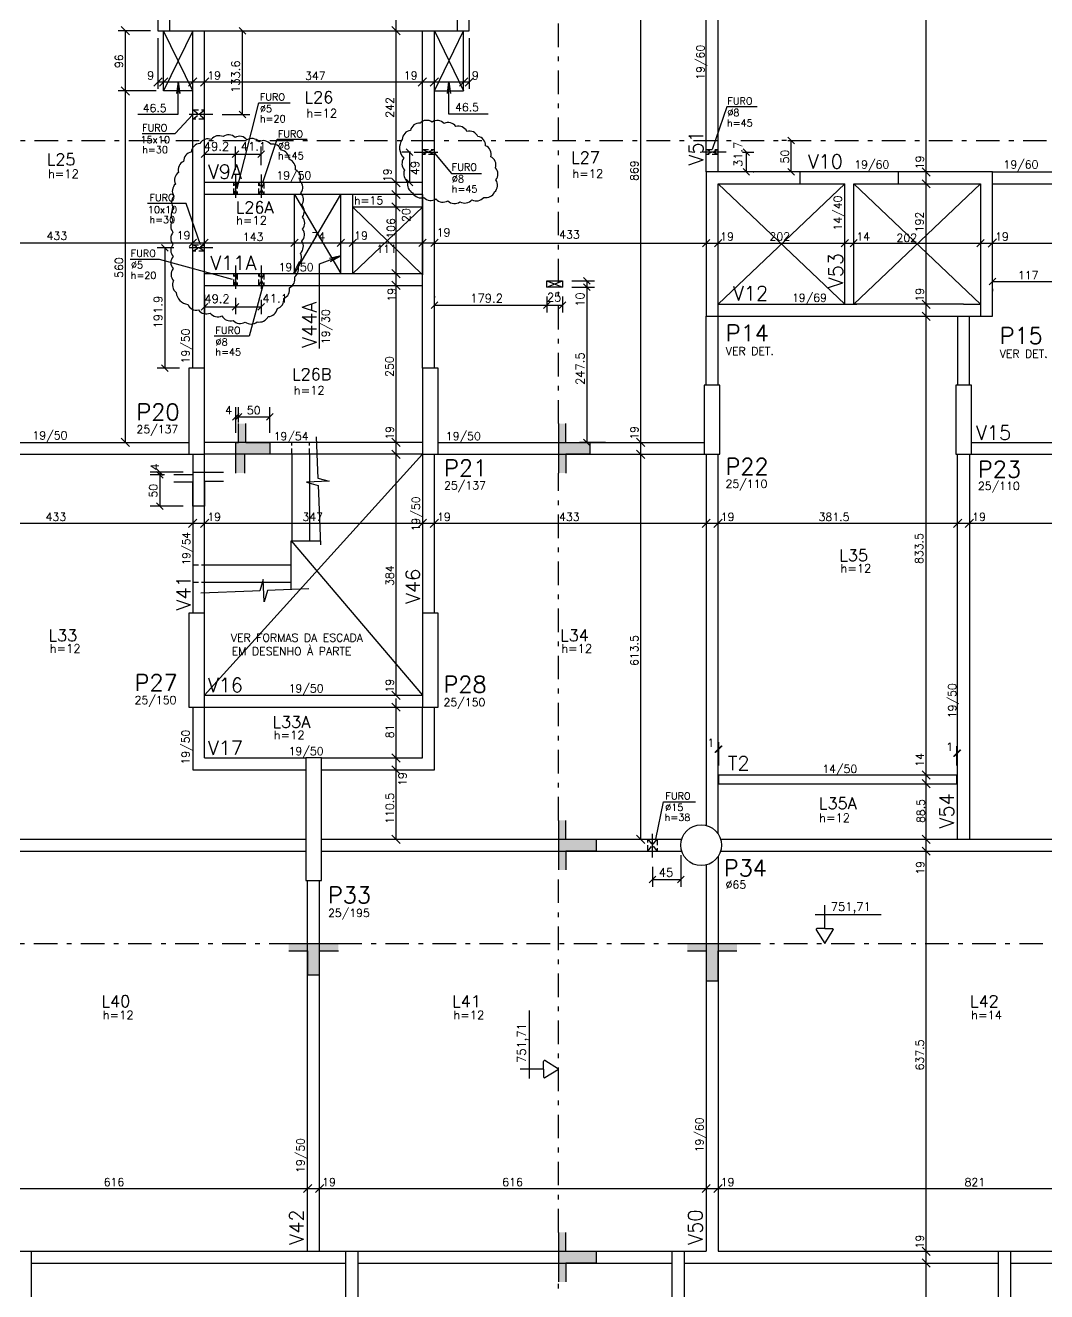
# Model space of a CAD drawing. Extents: x 0 to 7890, y 0 to 6308.
# Drawn here: x 2187 to 3814, y 2447 to 4465 of the extents above; entities that cross this region are included whole.
import ezdxf

# ---------------------------------------------------------------- set-up
doc = ezdxf.new("R2010")
doc.units = 0
doc.header["$LTSCALE"] = 75
doc.header["$MEASUREMENT"] = 0
for name, pattern in [('ESTILO_TQS_0003', [1, 0.5, -0.2, 0.1, -0.2]), ('ESTILO_TQS_0004', [2, 0.5, -0.4, 0.1, -0.4, 0.1, -0.5]), ('HIDDEN2', [0.1875, 0.125, -0.0625])]:
    doc.linetypes.add(name, pattern=pattern)
doc.layers.get('0').update_dxf_attribs({"color": 3, "linetype": 'CONTINUOUS'})
for name, color, linetype in [('1', 3, 'CONTINUOUS'), ('200', 1, 'HIDDEN2'), ('204', 1, 'ESTILO_TQS_0003'), ('205', 1, 'ESTILO_TQS_0004'), ('210', 3, 'HIDDEN2'), ('212', 3, 'CONTINUOUS'), ('213', 3, 'CONTINUOUS'), ('216', 3, 'CONTINUOUS'), ('220', 5, 'CONTINUOUS'), ('221', 1, 'CONTINUOUS'), ('222', 6, 'CONTINUOUS'), ('226', 4, 'CONTINUOUS'), ('230', 3, 'CONTINUOUS'), ('231', 1, 'CONTINUOUS'), ('233', 6, 'CONTINUOUS'), ('249', 1, 'CONTINUOUS'), ('250', 1, 'CONTINUOUS'), ('253', 253, 'CONTINUOUS')]:
    doc.layers.add(name, color=color, linetype=linetype)
doc.styles.get("Standard").update_dxf_attribs({"font": 'ROMANS.SHX'})

msp = doc.modelspace()

# ---------------------------------------------------------------- linework, layer by layer
at = {"layer": '1'}
for p, q in [((3271.279909, 4231.856179), (3271.279909, 4643.85939)), ((3290.279909, 4231.856179), (3290.279909, 4643.85939)), ((2416.77991, 4456.854198), (2453.279909, 4456.854198)), ((2453.279909, 3918.854479), (2453.279909, 4456.854198)), ((2472.279909, 3918.854479), (2472.279909, 4456.854198)), ((2819.27991, 3918.854479), (2819.27991, 4456.854198)), ((2838.27991, 3918.854479), (2838.27991, 4456.854198)), ((3727.279909, 4231.856179), (3884.280138, 4231.856179)), ((2819.27991, 4214.853642), (2472.279909, 4214.853642)), ((3421.279923, 4212.856179), (3492.279923, 4212.856179)), ((3492.279923, 4020.856179), (3492.279923, 4212.856179)), ((3506.279923, 4020.856179), (3506.279923, 4212.856179)), ((3727.279909, 4212.856179), (4182.279909, 4212.856179)), ((2819.27991, 4195.853642), (2472.279909, 4195.853642)), ((2615.27991, 4069.850749), (2615.27991, 4195.853642)), ((2689.27991, 4069.850749), (2689.27991, 4195.853642)), ((2708.27991, 4069.850749), (2708.27991, 4195.853642)), ((2819.27991, 4175.853642), (2708.27991, 4175.853642)), ((2472.279909, 4069.850749), (2819.27991, 4069.850749)), ((2472.279909, 4050.850749), (2819.27991, 4050.850749)), ((3290.279909, 4020.856179), (3511.434536, 4020.856179)), ((3681.279909, 4020.856179), (3708.279909, 4020.856179)), ((3271.279909, 3891.856496), (3271.279909, 4001.856179)), ((3690.779909, 4001.856179), (3708.279909, 4001.856179)), ((2023.279911, 3800.854479), (2447.279909, 3800.854479)), ((2819.27991, 3800.854479), (2472.279909, 3800.854479)), ((2844.27991, 3800.854479), (3268.279909, 3800.854479)), ((3693.779909, 3800.854479), (3995.279906, 3800.854479)), ((2023.279911, 3781.854479), (2447.279909, 3781.854479)), ((2819.27991, 3781.854479), (2472.279909, 3781.854479)), ((2844.27991, 3781.854479), (3268.279909, 3781.854479)), ((3271.279909, 3781.856496), (3271.279909, 3190.254029)), ((3290.279909, 3266.856179), (3290.279909, 3781.856496)), ((3671.779909, 3266.856179), (3671.779909, 3781.854479)), ((3690.779909, 3781.854479), (3690.779909, 3168.356496)), ((3693.779909, 3781.854479), (3995.279906, 3781.854479)), ((2472.279911, 3397.859426), (2819.279908, 3397.859426)), ((2472.279911, 3378.859426), (2819.27992, 3378.859426)), ((2472.279911, 3297.856534), (2472.279911, 3378.859426)), ((2819.279908, 3297.856533), (2819.279908, 3378.859426)), ((2472.279911, 3297.856533), (2633.27991, 3297.856533)), ((2658.27991, 3297.856533), (2819.279908, 3297.856533)), ((2453.279911, 3278.856533), (2633.27991, 3278.856533)), ((2658.27991, 3278.856533), (2838.27992, 3278.856533)), ((3291.279909, 3270.889478), (3670.779909, 3270.889478)), ((3291.279909, 3256.889478), (3291.279909, 3270.889478)), ((3670.779909, 3256.889478), (3670.779909, 3270.889478)), ((3290.279909, 3176.946549), (3290.279909, 3266.856179)), ((3291.279909, 3256.889478), (3670.779909, 3256.889478)), ((3671.779909, 3168.356496), (3671.779909, 3266.856179)), ((2059.340605, 3149.356496), (2633.27991, 3149.356496)), ((2059.342445, 3168.356496), (2633.27991, 3168.356496)), ((2658.27991, 3168.356496), (3232.34334, 3168.356496)), ((2658.27991, 3149.356496), (3232.391369, 3149.356496)), ((3294.36045, 3168.356496), (4087.199369, 3168.356496)), ((3294.36045, 3149.356496), (4087.199369, 3149.356496)), ((3290.279909, 3140.766443), (3290.279909, 2511.856507)), ((3271.279909, 3127.356496), (3271.279909, 2511.856507)), ((2636.27991, 2511.856478), (2636.27991, 3102.856533)), ((2655.27991, 2511.856485), (2655.27991, 3102.856533)), ((2196.094674, 2511.856496), (2697.094674, 2511.856496)), ((2716.094674, 2511.856336), (3217.094674, 2511.856496)), ((3236.094674, 2511.856496), (3271.279909, 2511.856507)), ((3290.279909, 2511.856507), (3737.094674, 2511.856496)), ((3756.093704, 2511.856336), (4111.280138, 2511.85645)), ((2196.094674, 2492.856501), (2697.094674, 2492.856501)), ((2716.094674, 2492.856336), (3217.094674, 2492.856336)), ((3236.093704, 2492.856336), (3737.094674, 2492.856336)), ((3756.093704, 2492.856336), (4257.094674, 2492.856336))]:
    msp.add_line(p, q, dxfattribs=at)
for points in [[(2453.279909, 4456.854198), (2842.027442, 4456.854198)], [(2838.27991, 4456.854198), (2874.77991, 4456.854198)], [(3577.279909, 4231.856179), (3421.279923, 4231.856179)], [(3506.279923, 4212.856179), (3577.279909, 4212.856179)], [(3681.279909, 4020.856179), (3506.279923, 4020.856179)], [(3290.279909, 4001.856179), (3521.276862, 4001.856179)], [(3290.279909, 3891.856496), (3290.279909, 4001.856179)], [(3521.276862, 4001.856179), (3699.269645, 4001.856179)], [(3671.779909, 4001.856179), (3671.779909, 3891.854479)], [(3690.779909, 3891.854479), (3690.779909, 4001.856179)], [(2453.279909, 3781.854479), (2453.279909, 3528.859426)], [(2472.279909, 3528.859426), (2472.279909, 3781.854479)], [(2819.279908, 3781.856496), (2819.279908, 3528.859426)], [(2838.279908, 3528.859426), (2838.279908, 3781.856496)], [(2453.279911, 3378.859426), (2453.279911, 3278.856534)], [(2838.279908, 3278.856533), (2838.279908, 3378.859426)]]:
    msp.add_lwpolyline(points, dxfattribs=at)
at = {"layer": '200'}
for p, q in [((2472.279935, 4315.707777), (2453.279935, 4330.707777)), ((2453.279935, 4315.707777), (2472.279935, 4330.707777)), ((2819.27991, 4267.520637), (2838.27991, 4259.51728)), ((2838.27991, 4267.520637), (2819.27991, 4259.51728)), ((3290.279909, 4259.518639), (3271.279909, 4267.518639)), ((3271.279909, 4259.518639), (3290.279909, 4267.518639)), ((2523.953266, 4214.853642), (2518.949909, 4195.853642)), ((2523.953266, 4195.853642), (2518.949909, 4214.853642)), ((2566.532662, 4214.853642), (2558.529305, 4195.853642)), ((2566.532662, 4195.853642), (2558.529305, 4214.853642)), ((2472.279935, 4105.758209), (2453.279935, 4115.761566)), ((2453.279935, 4105.758209), (2472.279935, 4115.761566)), ((2523.953266, 4069.850749), (2518.949909, 4050.850749)), ((2523.953266, 4050.850749), (2518.949909, 4069.850749)), ((2566.532662, 4069.850749), (2558.529305, 4050.850749)), ((2566.532662, 4050.850749), (2558.529305, 4069.850749)), ((3178.349599, 3149.356496), (3193.349599, 3168.356474)), ((3178.349599, 3168.356474), (3193.349599, 3149.356496))]:
    msp.add_line(p, q, dxfattribs=at)
at = {"layer": '204'}
for p, q in [((3035.7785, 3830.854479), (3035.7785, 4639.860089)), ((251.246666, 4281.856177), (5420.682931, 4281.856178)), ((3035.7785, 3198.356496), (3035.7785, 3751.86037)), ((3035.7785, 2541.856336), (3035.7785, 3119.362387)), ((2050.279911, 3002.461711), (2606.27991, 3002.461711)), ((2685.27991, 3002.461711), (3241.279909, 3002.461711)), ((3320.279909, 3002.461711), (4081.280138, 3002.461711)), ((3035.7785, 1649.817692), (3035.7785, 2462.862227))]:
    msp.add_line(p, q, dxfattribs=at)
at = {"layer": '205'}
for p, q in [((2485.269534, 4323.207777), (2438.279994, 4323.207777)), ((2806.29031, 4263.518639), (2853.27985, 4263.518639)), ((3303.269508, 4263.518639), (3256.279968, 4263.518639)), ((2521.451267, 4227.843242), (2521.451267, 4180.853702)), ((2562.530663, 4227.843241), (2562.530663, 4180.853702)), ((2485.269534, 4110.760208), (2438.279994, 4110.760208)), ((2521.451267, 4082.840348), (2521.451267, 4035.850809)), ((2562.530663, 4082.840348), (2562.530663, 4035.850809)), ((3185.849577, 3139.356476), (3185.849577, 3178.356495))]:
    msp.add_line(p, q, dxfattribs=at)
at = {"layer": '210'}
for p, q in [((2453.279935, 4330.707777), (2472.279935, 4330.707777)), ((2472.279935, 4315.707777), (2453.279935, 4315.707777)), ((2819.27991, 4267.520637), (2838.27991, 4267.520637)), ((2838.27991, 4259.51728), (2819.27991, 4259.51728)), ((3271.279909, 4267.518639), (3290.279909, 4267.518639)), ((3290.279909, 4259.518639), (3271.279909, 4259.518639)), ((2518.949909, 4195.853642), (2518.949909, 4214.853642)), ((2523.953266, 4214.853642), (2523.953266, 4195.853642)), ((2558.529305, 4195.853642), (2558.529305, 4214.853642)), ((2566.532662, 4214.853642), (2566.532662, 4195.853642)), ((2453.279935, 4115.761566), (2472.279935, 4115.761566)), ((2472.279935, 4105.758209), (2453.279935, 4105.758209)), ((2518.949909, 4050.850749), (2518.949909, 4069.850749)), ((2523.953266, 4069.850749), (2523.953266, 4050.850749)), ((2558.529305, 4050.850749), (2558.529305, 4069.850749)), ((2566.532662, 4069.850749), (2566.532662, 4050.850749)), ((2611.279908, 3781.854479), (2611.279908, 3800.854479)), ((2639.279908, 3781.854479), (2639.279908, 3800.854479)), ((2453.279911, 3605.859426), (2472.279909, 3605.859426)), ((2453.279911, 3577.859426), (2472.279909, 3577.859426)), ((3178.349599, 3149.356496), (3178.349599, 3168.356474)), ((3193.349599, 3168.356474), (3193.349599, 3149.356496))]:
    msp.add_line(p, q, dxfattribs=at)
at = {"layer": '216'}
for p, q in [((2352.590365, 4450.225353), (2339.332113, 4463.483605)), ((2537.711324, 4451.550897), (2527.104723, 4462.157499)), ((2783.970697, 4450.225072), (2770.712445, 4463.483324)), ((2391.150784, 4368.719488), (2404.409036, 4381.97774)), ((2400.150856, 4368.719488), (2413.409108, 4381.97774)), ((2446.650783, 4368.719488), (2459.909035, 4381.97774)), ((2465.650783, 4368.719488), (2478.909035, 4381.97774)), ((2812.650784, 4368.719488), (2825.909036, 4381.97774)), ((2831.650784, 4368.719488), (2844.909036, 4381.97774)), ((2878.150645, 4368.719488), (2891.408897, 4381.97774)), ((2887.150784, 4368.719488), (2900.409036, 4381.97774)), ((2352.590365, 4354.227461), (2339.332113, 4367.485713)), ((2537.711324, 4317.904476), (2527.104723, 4328.511078)), ((3412.245288, 4276.552877), (3401.638686, 4287.159479)), ((2466.976608, 4255.021346), (2477.583209, 4265.627947)), ((2516.147966, 4255.021346), (2526.754568, 4265.627947)), ((2516.147966, 4255.021346), (2526.754568, 4265.627947)), ((2557.227362, 4255.021346), (2567.833964, 4265.627947)), ((2793.255164, 4268.821939), (2803.861766, 4258.215338)), ((3340.583209, 4258.215338), (3329.976608, 4268.821939)), ((3628.409035, 4225.227052), (3615.150783, 4238.485305)), ((2783.970697, 4208.224516), (2770.712445, 4221.482768)), ((2793.255164, 4220.156943), (2803.861766, 4209.550341)), ((3340.583209, 4226.552878), (3329.976608, 4237.15948)), ((3412.245288, 4226.552878), (3401.638686, 4237.159479)), ((3628.409035, 4206.227052), (3615.150783, 4219.485305)), ((2783.970697, 4189.224516), (2770.712445, 4202.482768)), ((2783.970697, 4169.224516), (2770.712445, 4182.482768)), ((2447.446278, 4113.004469), (2459.11354, 4124.671731)), ((2466.446278, 4113.004469), (2478.11354, 4124.671731)), ((2609.446279, 4113.004469), (2621.113541, 4124.671731)), ((2683.446279, 4113.004454), (2695.113541, 4124.671716)), ((2702.446279, 4113.004454), (2714.113541, 4124.671716)), ((2813.445509, 4113.076424), (2825.112771, 4124.743686)), ((2832.445509, 4113.076424), (2844.112771, 4124.743686)), ((3265.446278, 4112.706724), (3277.11354, 4124.373986)), ((3284.446278, 4112.706724), (3296.11354, 4124.373986)), ((3486.446278, 4112.706724), (3498.11354, 4124.373986)), ((3500.446278, 4112.706724), (3512.11354, 4124.373986)), ((3702.446278, 4112.706724), (3714.11354, 4124.373986)), ((3720.650783, 4111.911229), (3733.909035, 4125.169481)), ((2403.554848, 4116.063508), (2414.16145, 4105.456907)), ((2783.970697, 4063.221622), (2770.712445, 4076.479875)), ((2783.970697, 4044.221622), (2770.712445, 4057.479875)), ((3076.002818, 4063.67948), (3086.60942, 4053.072878)), ((3721.976608, 4051.678529), (3732.58321, 4062.285131)), ((3076.002818, 4053.67948), (3086.60942, 4043.072878)), ((3076.002818, 4053.67948), (3086.60942, 4043.072878)), ((2466.976608, 4011.685415), (2477.58321, 4022.292017)), ((2516.147966, 4011.685415), (2526.754568, 4022.292017)), ((2516.147966, 4011.685415), (2526.754568, 4022.292017)), ((2557.227362, 4011.685415), (2567.833964, 4022.292017)), ((2832.976609, 4014.443308), (2843.583211, 4025.04991)), ((3012.206615, 4014.443308), (3022.813217, 4025.04991)), ((3012.206615, 4014.443308), (3022.813217, 4025.04991)), ((3037.206615, 4014.443308), (3047.813217, 4025.04991)), ((3628.409035, 4014.227052), (3615.150783, 4027.485305)), ((3628.409035, 3995.227052), (3615.150783, 4008.485305)), ((2403.554848, 3924.15778), (2414.16145, 3913.551178)), ((2516.711345, 3836.438528), (2527.317947, 3847.045129)), ((2520.711345, 3836.438528), (2531.317947, 3847.045129)), ((2520.711345, 3836.438528), (2531.317947, 3847.045129)), ((2570.711345, 3836.438528), (2581.317947, 3847.045129)), ((2352.590365, 3794.225353), (2339.332113, 3807.483605)), ((2783.970697, 3794.225353), (2770.712445, 3807.483605)), ((3076.002818, 3806.15778), (3086.60942, 3795.551178)), ((3173.7238, 3794.225353), (3160.465548, 3807.483605)), ((2783.970697, 3775.225353), (2770.712445, 3788.483605)), ((3173.7238, 3775.225353), (3160.465548, 3788.483605)), ((2395.349157, 3758.525556), (2405.955758, 3747.918954)), ((2395.349157, 3754.525556), (2405.955758, 3743.918954)), ((2395.349157, 3754.525556), (2405.955758, 3743.918954)), ((2395.349157, 3704.525556), (2405.955758, 3693.918954)), ((2446.650783, 3665.22737), (2459.909035, 3678.485622)), ((2465.650783, 3665.22737), (2478.909035, 3678.485622)), ((2812.650782, 3665.22737), (2825.909034, 3678.485622)), ((2831.650782, 3665.22737), (2844.909034, 3678.485622)), ((3264.650783, 3665.22737), (3277.909035, 3678.485622)), ((3283.650783, 3665.22737), (3296.909035, 3678.485622)), ((3665.150783, 3665.22737), (3678.409035, 3678.485622)), ((3684.150783, 3665.22737), (3697.409035, 3678.485622)), ((2783.970697, 3391.2303), (2770.712445, 3404.488552)), ((2783.970697, 3372.2303), (2770.712445, 3385.488552)), ((3285.005692, 3306.634965), (3295.612294, 3317.241567)), ((3285.976608, 3306.634965), (3296.58321, 3317.241567)), ((3665.476608, 3300.162759), (3676.08321, 3310.769361)), ((3666.476608, 3300.162759), (3677.08321, 3310.769361)), ((2783.970697, 3291.227406), (2770.712445, 3304.485659)), ((2783.970697, 3272.227406), (2770.712445, 3285.485659)), ((3628.409035, 3264.260352), (3615.150783, 3277.518604)), ((3628.409035, 3250.260352), (3615.150783, 3263.518604)), ((2783.970697, 3161.72737), (2770.712445, 3174.985622)), ((3173.7238, 3161.72737), (3160.465548, 3174.985622)), ((3628.409035, 3161.72737), (3615.150783, 3174.985622)), ((3628.409035, 3142.72737), (3615.150783, 3155.985622)), ((3180.546276, 3099.109562), (3191.152878, 3109.716164)), ((3225.546276, 3099.109562), (3236.152878, 3109.716164)), ((2629.650784, 2605.157138), (2642.909036, 2618.41539)), ((2648.650784, 2605.157138), (2661.909036, 2618.41539)), ((3264.650783, 2605.157138), (3277.909035, 2618.41539)), ((3283.650783, 2605.157138), (3296.909035, 2618.41539)), ((3628.409035, 2505.227373), (3615.150783, 2518.485625)), ((3628.409035, 2486.22721), (3615.150783, 2499.485462))]:
    msp.add_line(p, q, dxfattribs=at)
at = {"layer": '220'}
for p, q in [((2526.014646, 3800.854479), (2526.014646, 3830.854479)), ((2538.014646, 3800.854479), (2538.014646, 3830.854479)), ((3035.7785, 3830.854479), (3035.7785, 3751.86037)), ((3047.7785, 3800.854479), (3047.7785, 3830.854479)), ((2522.014646, 3751.854479), (2522.014646, 3800.854479)), ((2522.014646, 3800.854479), (2526.014646, 3800.854479)), ((2522.014646, 3800.854479), (2526.014646, 3800.854479)), ((2538.014646, 3800.854479), (2576.014646, 3800.854479)), ((2576.014646, 3800.854479), (2576.014646, 3781.854479)), ((3047.7785, 3800.854479), (3085.7785, 3800.854479)), ((3085.7785, 3800.854479), (3085.7785, 3781.854479)), ((2576.014646, 3781.854479), (2536.014646, 3781.854479)), ((2536.014646, 3781.854479), (2536.014646, 3751.854479)), ((3085.7785, 3781.854479), (3047.7785, 3781.854479)), ((3047.7785, 3781.854479), (3047.7785, 3751.86037)), ((2453.279909, 3749.222255), (2423.279909, 3749.222255)), ((2453.279909, 3737.222255), (2423.279909, 3737.222255)), ((2453.279909, 3753.222255), (2502.279909, 3753.222255)), ((2453.279909, 3753.222255), (2453.279909, 3749.222255)), ((2453.279909, 3699.222255), (2453.279909, 3737.222255)), ((2472.279909, 3739.222255), (2472.279909, 3699.222255)), ((2472.279909, 3739.165477), (2502.279909, 3739.165477)), ((2472.279909, 3699.222255), (2453.279909, 3699.222255)), ((3035.7785, 3198.356496), (3035.7785, 3119.362387)), ((3047.7785, 3168.356496), (3047.7785, 3198.356496)), ((3047.7785, 3168.356496), (3095.7785, 3168.356496)), ((3095.7785, 3149.356496), (3047.7785, 3149.356496)), ((3047.7785, 3149.356496), (3047.7785, 3119.362387)), ((3095.7785, 3168.356496), (3095.7785, 3149.356496)), ((2606.27991, 3002.461711), (2685.27991, 3002.461711)), ((3241.279909, 3002.461711), (3320.279909, 3002.461711)), ((3035.7785, 2541.856336), (3035.7785, 2462.862227)), ((3047.7785, 2511.856336), (3047.7785, 2541.856336)), ((3047.7785, 2511.856336), (3095.7785, 2511.856336)), ((3095.7785, 2511.856336), (3095.7785, 2492.856336)), ((3095.7785, 2492.856336), (3047.7785, 2492.856336)), ((3047.7785, 2492.856336), (3047.7785, 2462.862227))]:
    msp.add_line(p, q, dxfattribs=at)
for points in [[(2606.27991, 2990.461711), (2606.27991, 2990.461711), (2636.27991, 2990.461711), (2636.27991, 2952.461711), (2655.27991, 2952.461711), (2655.27991, 2990.461711), (2685.27991, 2990.461711)], [(3241.279909, 2990.461711), (3241.279909, 2990.461711), (3271.279909, 2990.461711), (3271.279909, 2942.461711), (3290.279909, 2942.461711), (3290.279909, 2990.461711), (3320.279909, 2990.461711)]]:
    msp.add_lwpolyline(points, dxfattribs=at)
at = {"layer": '221'}
for p, q in [((2453.279909, 4456.854198), (2406.779982, 4360.856587)), ((2453.279909, 4360.854163), (2406.779984, 4456.85434)), ((2838.27991, 4360.853642), (2884.779771, 4456.854339)), ((2838.27991, 4456.854198), (2884.779771, 4360.853645)), ((3290.279909, 4020.856179), (3492.279923, 4212.856179)), ((3290.279909, 4212.856179), (3492.279923, 4020.856179)), ((3506.279923, 4020.856179), (3708.279909, 4212.856179)), ((3506.279923, 4212.856179), (3708.279909, 4020.856179)), ((2615.27991, 4069.850749), (2689.27991, 4195.853642)), ((2615.27991, 4195.853642), (2689.27991, 4069.850749)), ((2708.27991, 4069.850749), (2819.27991, 4175.853642)), ((2708.27991, 4175.853642), (2819.279909, 4067.856533)), ((3017.509916, 4048.376179), (3042.509916, 4058.376179)), ((3017.509916, 4058.376179), (3042.509916, 4048.376179)), ((2472.279913, 3397.859426), (2819.279899, 3781.856496)), ((2610.279912, 3643.859426), (2819.279908, 3397.859426))]:
    msp.add_line(p, q, dxfattribs=at)
at = {"layer": '221', "color": 1, "linetype": 'Continuous'}
for centre, radius, start, end in [((2814.680381, 4294.67064), 15, 87.171002, 167.171002), ((2826.009833, 4299.028308), 15, 54.905658, 134.905658), ((2842.879775, 4298.771351), 15, 43.349062, 123.349062), ((2860.114781, 4295.467743), 15, 34.949239, 114.949239), ((2876.704339, 4289.688448), 15, 26.63721, 106.63721), ((2477.44041, 4269.495488), 15, 68.990055, 148.990055), ((2494.906156, 4274.616529), 15, 63.692727, 143.692727), ((2510.412675, 4275.958327), 15, 46.198385, 126.198385), ((2527.890539, 4273.568723), 15, 38.230994, 118.230994), ((2547.483158, 4270.044692), 15, 41.376021, 121.376021), ((2565.686615, 4266.665665), 15, 37.592239, 117.592239), ((2806.155599, 4270.244439), 23.359865, 144.73177, 224.73177), ((2802.071444, 4283.137447), 15, 97.726311, 177.726311), ((2894.064694, 4281.943626), 15, 25.27747, 105.27747), ((2904.93601, 4273.592281), 15, 359.659588, 79.659588), ((2453.730515, 4248.746013), 15, 100.3521, 180.3521), ((2465.985944, 4262.288926), 15, 95.361932, 175.361932), ((2580.477849, 4261.10035), 15, 21.169373, 101.169373), ((2592.065136, 4251.710563), 15, 0.791297, 80.791297), ((2913.795817, 4259.817356), 15, 345.837339, 65.837339), ((2445.211869, 4235.126243), 15, 115.599084, 195.599084), ((2602.233227, 4237.716785), 15, 351.21415, 71.21415), ((2801.604694, 4244.863214), 15, 143.412172, 223.412172), ((2921.427101, 4242.835073), 15, 342.557851, 62.557851), ((2924.599302, 4228.291908), 15, 322.05176, 42.05176), ((2439.260582, 4218.730868), 15, 124.50057, 204.50057), ((2610.10413, 4222.134513), 15, 342.384272, 62.384272), ((2804.450876, 4228.54288), 15, 156.373025, 236.373025), ((2923.886893, 4210.83811), 15, 313.27357, 33.27357), ((2435.765599, 4201.470013), 15, 132.606407, 212.606407), ((2613.5546, 4207.233517), 15, 323.690949, 43.690949), ((2614.861196, 4187.922046), 15, 324.050407, 44.050407), ((2810.505776, 4211.723665), 15, 163.22462, 243.22462), ((2816.951602, 4205.45058), 15, 208.331604, 288.331604), ((2920.375481, 4205.810433), 15, 256.864271, 336.864271), ((2434.613723, 4183.737291), 15, 139.960433, 219.960433), ((2616.140734, 4168.77259), 15, 323.595062, 43.595062), ((2832.703634, 4201.372724), 15, 222.640422, 302.640422), ((2852.057347, 4198.64818), 15, 221.333118, 301.333118), ((2870.501298, 4196.40512), 15, 224.798936, 304.798936), ((2886.477959, 4197.126134), 15, 240.368988, 320.368988), ((2905.32693, 4200.664314), 15, 240.893798, 320.893798), ((2433.935394, 4163.713545), 15, 136.159122, 216.159122), ((2616.796618, 4150.141046), 15, 320.437232, 40.437232), ((2433.316049, 4145.221483), 15.000309, 140, 220), ((2616.266367, 4131.714135), 15, 316.266198, 36.266198), ((2433.316828, 4125.938867), 15, 140.006039, 220.006039), ((2614.577576, 4113.094066), 15, 313.369009, 33.369009), ((2433.331216, 4106.669986), 15, 140.079527, 220.079527), ((2433.39654, 4087.432646), 15, 140.309587, 220.309587), ((2611.518488, 4095.369049), 15, 307.047023, 27.047023), ((2433.781108, 4068.497559), 15, 142.017428, 222.017428), ((2607.005709, 4076.962488), 15, 305.401752, 25.401752), ((2436.030556, 4051.703517), 15, 153.24052, 233.24052), ((2601.158937, 4061.035278), 15, 294.28255, 14.28255), ((2447.499345, 4041.096967), 20.494261, 183.947215, 263.947215), ((2592.665362, 4044.196586), 15, 292.183947, 12.183947), ((2459.182125, 4026.491859), 15, 202.643329, 282.643329), ((2583.474584, 4028.222747), 15, 287.986871, 7.986871), ((2474.734716, 4020.48475), 15, 215.119076, 295.119076), ((2493.028313, 4016.001059), 15, 217.33792, 297.33792), ((2513.266345, 4009.516801), 15, 207.131205, 287.131205), ((2559.804859, 4007.594036), 15, 255.624749, 335.624749), ((2573.307455, 4016.402514), 15, 270.61244, 350.61244), ((2528.751321, 4005.308079), 15, 222.458128, 302.458128), ((2546.195462, 4004.345539), 15, 231.225297, 311.225297)]:
    msp.add_arc(centre, radius, start, end, dxfattribs=at)
at = {"layer": '222'}
for points in [[(2397.77991, 4456.854479), (2397.77991, 4456.854479), (2416.77991, 4456.854198), (2416.77991, 4669.854198), (2547.77991, 4669.854198), (2547.77991, 4688.854198), (2397.77991, 4688.854198), (2397.77991, 4456.854479)], [(2893.77991, 4456.854479), (2893.779923, 4688.854198), (2743.779923, 4688.854198), (2743.779923, 4669.854198), (2874.779923, 4669.854198), (2874.77991, 4456.854198), (2893.77991, 4456.854479), (2893.77991, 4456.854479)], [(3272.279909, 4001.856179), (3271.279909, 4001.856179), (3290.279909, 4001.856179), (3290.279909, 4212.856179), (3421.279909, 4212.856179), (3421.279909, 4231.856179), (3271.279909, 4231.856179), (3271.279909, 4001.856179)], [(3708.279909, 4001.856179), (3727.279909, 4001.856179), (3727.279909, 4231.856179), (3577.279909, 4231.856179), (3577.279909, 4212.856179), (3708.279909, 4212.856179), (3708.279909, 4001.856179)], [(2472.279909, 3918.854479), (2447.279909, 3918.854479), (2447.279909, 3781.854479), (2472.279909, 3781.854479), (2472.279909, 3918.854479)], [(2819.27991, 3781.854479), (2844.27991, 3781.854479), (2844.27991, 3918.854479), (2819.27991, 3918.854479), (2819.27991, 3781.854479)], [(3268.279909, 3781.854479), (3293.279909, 3781.854479), (3293.279909, 3891.854479), (3268.279909, 3891.854479), (3268.279909, 3781.854479)], [(3668.779909, 3781.854479), (3693.779909, 3781.854479), (3693.779909, 3891.854479), (3668.779909, 3891.854479), (3668.779909, 3781.854479)], [(2447.279911, 3378.859426), (2472.279911, 3378.859426), (2472.279911, 3528.859426), (2447.279911, 3528.859426), (2447.279911, 3378.859426)], [(2819.279908, 3378.859426), (2844.279908, 3378.859426), (2844.279908, 3528.859426), (2819.279908, 3528.859426), (2819.279908, 3378.859426)], [(2633.27991, 3102.856533), (2658.27991, 3102.856533), (2658.27991, 3297.856533), (2633.27991, 3297.856533), (2633.27991, 3102.856533)], [(2177.094674, 2431.856496), (2177.094674, 2511.856496), (2196.094674, 2511.856496), (2196.094674, 2431.856496), (2177.094674, 2431.856496)], [(2697.094674, 2431.856496), (2697.094674, 2511.856496), (2716.094674, 2511.856496), (2716.094674, 2431.856496), (2697.094674, 2431.856496)], [(3217.094674, 2431.856496), (3217.094674, 2511.856496), (3236.094674, 2511.856496), (3236.094674, 2431.856496), (3217.094674, 2431.856496)], [(3737.094674, 2431.856496), (3737.094674, 2511.856496), (3756.094674, 2511.856496), (3756.094674, 2431.856496), (3737.094674, 2431.856496)]]:
    msp.add_lwpolyline(points, dxfattribs=at)
msp.add_circle((3263.279909, 3158.856496), 32.5, dxfattribs=at)
at = {"layer": '230'}
for p, q in [((2819.27991, 4195.850749), (2819.27991, 4067.856533)), ((3017.509916, 4048.376179), (3017.509916, 4058.376179)), ((3017.509916, 4058.376179), (3042.509916, 4058.376179)), ((3042.509916, 4058.376179), (3042.509916, 4048.376179)), ((3042.509916, 4048.376179), (3017.509916, 4048.376179)), ((2639.279908, 3781.854479), (2639.279908, 3643.859426)), ((2610.279912, 3643.859426), (2656.373184, 3643.859426)), ((2610.279912, 3566.309262), (2610.279912, 3643.859426)), ((2472.279909, 3605.859426), (2610.279912, 3605.859426)), ((2472.279909, 3577.859426), (2610.279912, 3577.859426))]:
    msp.add_line(p, q, dxfattribs=at)
for points in [[(2453.279909, 4360.854163), (2406.779982, 4360.856587), (2406.779984, 4456.85434)], [(2838.27991, 4360.853642), (2884.779771, 4360.853645), (2884.779771, 4456.854339)], [(2611.279908, 3781.854479), (2611.279908, 3643.859426), (2627.279908, 3643.859426)]]:
    msp.add_lwpolyline(points, dxfattribs=at)
at = {"layer": '231'}
for p, q in [((3445.112895, 3048.445487), (3550.132374, 3048.445487)), ((3460.112895, 3025.946153), (3460.112895, 3063.445487)), ((3446.550283, 3023.851759), (3460.112895, 3002.461711)), ((3460.103219, 3025.945487), (3447.701746, 3025.945487)), ((3460.112895, 3002.461711), (3473.675454, 3023.852425)), ((3460.122549, 3025.946153), (3472.523783, 3025.946153)), ((2989.794724, 2787.007453), (2989.794724, 2895.658807)), ((3012.294058, 2802.017107), (3012.294058, 2814.418341)), ((3035.7785, 2802.007453), (3014.387786, 2815.570012)), ((3012.294058, 2802.007453), (2974.794724, 2802.007453)), ((3012.294724, 2801.997777), (3012.294724, 2789.596304)), ((3014.388452, 2788.444841), (3035.7785, 2802.007453))]:
    msp.add_line(p, q, dxfattribs=at)
for centre, radius, start, end in [((3447.701746, 3024.58185), 1.363636, 90, 212.376968), ((3472.523783, 3024.582516), 1.363591, 327.627716, 90), ((3013.657695, 2814.418341), 1.363591, 57.627716, 180), ((3013.658361, 2789.596304), 1.363636, 180, 302.376968)]:
    msp.add_arc(centre, radius, start, end, dxfattribs=at)
at = {"layer": '249'}
for points in [[(2655.035077, 3950.485401), (2655.035077, 4085.565098), (2689.27991, 4097.926263), (2672.625514, 4089.312693), (2689.27991, 4097.926263), (2670.963643, 4093.916669)], [(2649.795392, 3809.759647), (2651.864752, 3756.059434), (2652.38936, 3744.043939), (2670.674872, 3738.823136), (2634.628455, 3737.249315), (2652.913967, 3732.028477), (2653.438573, 3720.013016), (2656.608864, 3637.743512)], [(2638.18013, 3567.343943), (2584.479918, 3565.274582), (2572.464422, 3564.749974), (2567.243619, 3546.464463), (2565.669798, 3582.51088), (2560.448961, 3564.225368), (2548.433499, 3563.700761), (2466.163995, 3560.530471)]]:
    msp.add_lwpolyline(points, dxfattribs=at)
at = {"layer": '250'}
for p, q in [((3621.779909, 4231.856179), (3621.779909, 4744.856496)), ((3167.094674, 3800.854479), (3167.094674, 4669.854198)), ((2777.341571, 4456.854198), (2777.341571, 4475.854198)), ((2385.77991, 4456.854479), (2334.711239, 4456.854479)), ((2345.961239, 4360.856587), (2345.961239, 4456.854479)), ((2397.77991, 4444.854479), (2397.77991, 4364.098614)), ((2532.408023, 4323.207777), (2532.408023, 4456.854198)), ((2540.545687, 4456.854198), (2544.408023, 4456.854198)), ((2777.341571, 3800.854479), (2777.341571, 4456.854198)), ((2893.77991, 4444.854479), (2893.77991, 4364.098614)), ((2394.779982, 4360.856587), (2334.711239, 4360.856587)), ((2345.961239, 3800.854479), (2345.961239, 4360.856587)), ((2397.77991, 4375.348614), (2406.779982, 4375.348614)), ((2406.779982, 4375.348614), (2453.279909, 4375.348614)), ((2453.279909, 4375.348614), (2472.279909, 4375.348614)), ((2472.279909, 4375.348614), (2819.27914, 4375.348614)), ((2819.27991, 4375.348614), (2838.27991, 4375.348614)), ((2838.27991, 4375.348614), (2884.779771, 4375.348614)), ((2884.779771, 4375.348614), (2893.77991, 4375.348614)), ((2523.953266, 4205.353642), (2558.780663, 4341.941457)), ((2558.780663, 4341.941457), (2608.553435, 4341.941457)), ((2500.269534, 4323.207777), (2544.408023, 4323.207777)), ((2472.279909, 4274.37831), (2472.279909, 4278.645746)), ((2564.713752, 4214.795523), (2587.768841, 4283.849167)), ((2587.768841, 4283.849167), (2635.629399, 4283.849167)), ((3399.179136, 4281.856178), (3391.941987, 4281.856178)), ((3406.941987, 4231.856179), (3406.941987, 4281.856178)), ((2472.279909, 4260.324646), (2521.451267, 4260.324646)), ((2521.451267, 4234.977555), (2521.451267, 4272.324646)), ((2521.451267, 4260.324646), (2562.530663, 4260.324646)), ((2562.530663, 4242.843241), (2562.530663, 4272.324646)), ((2799.99909, 4263.518639), (2786.558465, 4263.518639)), ((2798.558465, 4263.518639), (2798.558465, 4214.853642)), ((2838.27991, 4261.610876), (2865.336119, 4229.38867)), ((3329.124054, 4263.518639), (3347.279909, 4263.518639)), ((3335.279909, 4231.856179), (3335.279909, 4263.518639)), ((2472.279909, 4246.100552), (2472.279909, 4248.324646)), ((2865.336119, 4229.38867), (2913.478236, 4229.38867)), ((3345.90192, 4231.856179), (3347.279909, 4231.856179)), ((3405.71581, 4231.856179), (3391.941987, 4231.856179)), ((3621.779909, 4212.856179), (3621.779909, 4231.856179)), ((2804.27991, 4214.853642), (2786.558465, 4214.853642)), ((3621.779909, 4020.856179), (3621.779909, 4212.856179)), ((2442.737396, 4181.360551), (2381.39169, 4181.360551)), ((2465.757847, 4115.761566), (2442.737396, 4181.360551)), ((2020.279911, 4118.8381), (2453.279909, 4118.8381)), ((2453.279909, 4118.8381), (2472.279909, 4118.8381)), ((2472.279909, 4118.8381), (2625.279924, 4118.8381)), ((2625.279924, 4118.8381), (2681.279922, 4118.8381)), ((2681.279922, 4118.838085), (2819.27914, 4118.838085)), ((2819.27914, 4118.838085), (2838.27914, 4118.838085)), ((2838.27914, 4118.540355), (3271.279909, 4118.540355)), ((3271.279909, 4118.540355), (3290.279909, 4118.540355)), ((3290.279909, 4118.540355), (3492.279909, 4118.540355)), ((3492.279909, 4118.540355), (3506.279909, 4118.540355)), ((3506.279909, 4118.540355), (3708.279909, 4118.540355)), ((3708.279909, 4118.540355), (3727.279909, 4118.540355)), ((3727.279909, 4118.540355), (4182.279909, 4118.540355)), ((2423.279994, 4110.760208), (2396.858149, 4110.760208)), ((2408.858149, 4110.760208), (2408.858149, 3918.854479)), ((2400.332417, 4092.514949), (2353.605936, 4092.514949)), ((2516.449909, 4060.350749), (2400.332417, 4092.514949)), ((3057.509916, 4058.376179), (3093.306119, 4058.376179)), ((3081.306119, 4058.376179), (3081.306119, 4048.376179)), ((3727.279909, 4056.98183), (3844.279909, 4056.98183)), ((2564.99102, 4050.850749), (2543.009319, 3969.974824)), ((3057.509916, 4048.376179), (3093.306119, 4048.376179)), ((3081.306119, 4048.376179), (3081.306119, 3800.854479)), ((3727.279909, 4045.5902), (3727.279909, 4041.98183)), ((2472.279909, 4035.850749), (2472.279909, 4004.988716)), ((2472.279909, 4016.988716), (2521.451267, 4016.988716)), ((2521.451267, 4030.932457), (2521.451267, 4004.988716)), ((2521.451267, 4016.988716), (2562.530663, 4016.988716)), ((2562.530663, 4027.842994), (2562.530663, 4004.988716)), ((2838.27991, 4033.637794), (2838.27991, 4031.746609)), ((2838.27991, 4019.746609), (3017.509916, 4019.746609)), ((3017.509916, 4033.376179), (3017.509916, 4007.746609)), ((3017.509916, 4019.746609), (3042.509916, 4019.746609)), ((3042.509916, 4033.376179), (3042.509916, 4007.746609)), ((3621.779909, 4001.856179), (3621.779909, 4020.856179)), ((3621.779909, 3168.356496), (3621.779909, 4001.856179)), ((2543.009319, 3969.974824), (2487.187501, 3969.974824)), ((2432.279909, 3918.854479), (2396.858149, 3918.854479)), ((2522.014646, 3815.854479), (2522.014646, 3856.741828)), ((2526.014646, 3832.607536), (2526.014646, 3856.741828)), ((2526.014646, 3845.854479), (2526.014646, 3856.741828)), ((2576.014646, 3815.854479), (2576.014646, 3856.741828)), ((2522.014646, 3841.741828), (2526.014646, 3841.741828)), ((2526.014646, 3841.741828), (2576.014646, 3841.741828)), ((2777.341571, 3781.854479), (2777.341571, 3800.854479)), ((3110.819891, 3800.854479), (3069.306119, 3800.854479)), ((3167.094674, 3781.854479), (3167.094674, 3800.854479)), ((2777.341571, 3397.859426), (2777.341571, 3781.854479)), ((3167.094674, 3168.356496), (3167.094674, 3781.854479)), ((2438.279909, 3753.222255), (2385.652458, 3753.222255)), ((2408.279909, 3749.222255), (2385.652458, 3749.222255)), ((2408.279909, 3749.222255), (2385.652458, 3749.222255)), ((2400.652458, 3753.222255), (2400.652458, 3749.222255)), ((2400.652458, 3749.222255), (2400.652458, 3699.222255)), ((2438.279909, 3699.222255), (2385.652458, 3699.222255)), ((2020.279911, 3671.856496), (2453.280892, 3671.856496)), ((2453.279909, 3671.856496), (2472.279909, 3671.856496)), ((2472.280892, 3671.856496), (2819.279138, 3671.856496)), ((2819.279908, 3671.856496), (2838.279908, 3671.856496)), ((2838.279138, 3671.856496), (3271.279909, 3671.856496)), ((3271.279909, 3671.856496), (3290.279909, 3671.856496)), ((3290.279909, 3671.856496), (3671.779909, 3671.856496)), ((3671.779909, 3671.856496), (3690.779909, 3671.856496)), ((3690.779909, 3671.856496), (4111.280138, 3671.856496)), ((2777.341571, 3378.859426), (2777.341571, 3392.859426)), ((2777.341571, 3297.856533), (2777.341571, 3383.859426)), ((3290.308993, 3285.889478), (3290.308993, 3323.188266)), ((3290.308993, 3311.938266), (3291.279909, 3311.938266)), ((3291.279909, 3285.889478), (3291.279909, 3323.188266)), ((3670.779909, 3285.889478), (3670.779909, 3316.71606)), ((3671.779909, 3285.889478), (3671.779909, 3316.71606)), ((2777.341571, 3278.856533), (2777.341571, 3297.856533)), ((3670.779909, 3305.46606), (3671.779909, 3305.46606)), ((2777.341571, 3168.356496), (2777.341571, 3278.856533)), ((3621.779909, 3251.889478), (3621.779909, 3270.889478)), ((3190.890657, 3168.356496), (3203.56385, 3227.983297)), ((3203.56385, 3227.983297), (3254.474762, 3227.983297)), ((3621.779909, 3149.356496), (3621.779909, 3168.356496)), ((3621.779909, 2511.856499), (3621.779909, 3149.356496)), ((3230.849577, 3143.244055), (3230.849577, 3092.412863)), ((3185.849577, 3124.356476), (3185.849577, 3092.412863)), ((3185.849577, 3104.412863), (3230.849577, 3104.412863)), ((2020.279911, 2611.786264), (2636.27991, 2611.786264)), ((2636.27991, 2611.786264), (2655.27991, 2611.786264)), ((2655.27991, 2611.786264), (3271.279909, 2611.786264)), ((3271.279909, 2611.786264), (3290.279909, 2611.786264)), ((3290.279909, 2611.786264), (4111.280138, 2611.786264)), ((3621.779909, 2492.856336), (3621.779909, 2511.856499)), ((3621.779909, 1895.817704), (3621.779909, 2492.856336))]:
    msp.add_line(p, q, dxfattribs=at)
for points in [[(2365.567027, 4324.005465), (2430.029946, 4324.005465), (2430.029946, 4375.348614), (2432.477312, 4356.759023), (2430.029946, 4375.348614), (2427.582579, 4356.759023)], [(2923.818604, 4324.005465), (2861.529841, 4324.005465), (2861.529841, 4375.348614), (2859.082474, 4356.759023), (2861.529841, 4375.348614), (2863.977207, 4356.759023)], [(2372.837013, 4293.227559), (2425.10814, 4293.227559), (2453.27982, 4323.207777)], [(3352.764915, 4335.525574), (3304.009149, 4335.525574), (3280.831831, 4267.518639)]]:
    msp.add_lwpolyline(points, dxfattribs=at)
at = {"layer": '253'}
for points in [[(2538.014646, 3830.854479), (2526.014646, 3830.854479), (2536.014646, 3781.854479)], [(2536.014646, 3781.854479), (2526.014646, 3830.854479), (2536.014646, 3751.854479)], [(2526.014646, 3830.854479), (2526.014646, 3800.854479), (2536.014646, 3751.854479)], [(2538.014646, 3800.854479), (2538.014646, 3830.854479), (2536.014646, 3781.854479)], [(3047.7785, 3830.854479), (3047.7785, 3751.86037), (3035.7785, 3751.86037)], [(3035.7785, 3751.86037), (3035.7785, 3830.854479), (3047.7785, 3830.854479)], [(3047.7785, 3800.854479), (3047.7785, 3781.854479), (3047.7785, 3830.854479)], [(3047.7785, 3781.854479), (3047.7785, 3751.86037), (3047.7785, 3830.854479)], [(2536.014646, 3751.854479), (2526.014646, 3800.854479), (2522.014646, 3751.854479)], [(2526.014646, 3800.854479), (2522.014646, 3800.854479), (2522.014646, 3751.854479)], [(2522.014646, 3751.854479), (2522.014646, 3800.854479), (2522.014646, 3751.854479)], [(2536.014646, 3781.854479), (2576.014646, 3781.854479), (2538.014646, 3800.854479)], [(2576.014646, 3781.854479), (2576.014646, 3800.854479), (2538.014646, 3800.854479)], [(3085.7785, 3800.854479), (3085.7785, 3781.854479), (3047.7785, 3800.854479)], [(3085.7785, 3781.854479), (3047.7785, 3781.854479), (3047.7785, 3800.854479)], [(3047.7785, 3198.356496), (3047.7785, 3119.362387), (3035.7785, 3119.362387)], [(3035.7785, 3119.362387), (3035.7785, 3198.356496), (3047.7785, 3198.356496)], [(3047.7785, 3168.356496), (3047.7785, 3149.356496), (3047.7785, 3198.356496)], [(3047.7785, 3149.356496), (3047.7785, 3119.362387), (3047.7785, 3198.356496)], [(3095.7785, 3168.356496), (3095.7785, 3149.356496), (3047.7785, 3168.356496)], [(3095.7785, 3149.356496), (3047.7785, 3149.356496), (3047.7785, 3168.356496)], [(2606.27991, 2990.461711), (2606.27991, 3002.461711), (2685.27991, 3002.461711)], [(2606.27991, 2990.461711), (2685.27991, 3002.461711), (2636.27991, 2990.461711)], [(2655.27991, 2990.461711), (2636.27991, 2990.461711), (2685.27991, 3002.461711)], [(2655.27991, 2990.461711), (2655.27991, 2952.461711), (2636.27991, 2952.461711)], [(2655.27991, 2990.461711), (2636.27991, 2952.461711), (2636.27991, 2990.461711)], [(2655.27991, 2990.461711), (2685.27991, 3002.461711), (2685.27991, 2990.461711)], [(3241.279909, 2990.461711), (3241.279909, 3002.461711), (3320.279909, 3002.461711)], [(3241.279909, 2990.461711), (3320.279909, 3002.461711), (3271.279909, 2990.461711)], [(3290.279909, 2990.461711), (3271.279909, 2990.461711), (3320.279909, 3002.461711)], [(3290.279909, 2990.461711), (3290.279909, 2942.461711), (3271.279909, 2942.461711)], [(3290.279909, 2990.461711), (3271.279909, 2942.461711), (3271.279909, 2990.461711)], [(3290.279909, 2990.461711), (3320.279909, 3002.461711), (3320.279909, 2990.461711)], [(3047.7785, 2541.856336), (3047.7785, 2462.862227), (3035.7785, 2462.862227)], [(3035.7785, 2462.862227), (3035.7785, 2541.856336), (3047.7785, 2541.856336)], [(3047.7785, 2511.856336), (3047.7785, 2492.856336), (3047.7785, 2541.856336)], [(3047.7785, 2492.856336), (3047.7785, 2462.862227), (3047.7785, 2541.856336)], [(3095.7785, 2511.856336), (3095.7785, 2492.856336), (3047.7785, 2511.856336)], [(3095.7785, 2492.856336), (3047.7785, 2492.856336), (3047.7785, 2511.856336)]]:
    msp.add_solid(points, dxfattribs=at)

# ---------------------------------------------------------------- texts
for s, height, p in [('FURO', 11.25, (2560.217555, 4345.614)), ('FURO', 11.25, (3305.134204, 4339.37717)), ('%%c5', 11.25, (2560.430236, 4326.985444)), ('h=20', 11.25, (2560.217555, 4310.858598)), ('%%c8', 11.25, (3305.046608, 4320.86534)), ('FURO', 11.25, (2372.741103, 4296.482412)), ('h=45', 11.25, (3304.40424, 4304.18379)), ('15x10', 11.25, (2370.17163, 4277.678596)), ('%%c8', 11.25, (2589.158627, 4268.016642)), ('FURO', 11.25, (2588.945946, 4286.645199)), ('h=30', 11.25, (2372.741103, 4261.72701)), ('h=45', 11.25, (2588.945946, 4251.889797)), ('FURO', 11.25, (2866.005215, 4233.82374)), ('%%c8', 11.25, (2866.217896, 4215.195183)), ('h=45', 11.25, (2866.005215, 4199.068338)), ('10x10', 11.25, (2381.777755, 4166.260367)), ('FURO', 11.25, (2384.347229, 4185.064183)), ('h=30', 11.25, (2384.347229, 4150.308781)), ('FURO', 11.25, (2354.533121, 4096.273056)), ('%%c5', 11.25, (2354.866457, 4078.127121)), ('h=20', 11.25, (2354.533121, 4061.517655)), ('FURO', 11.25, (2489.462519, 3973.924598)), ('%%c8', 11.25, (2489.6752, 3955.296042)), ('h=45', 11.25, (2489.462519, 3939.169197)), ('FURO', 11.25, (3206.416917, 3231.516551)), ('h=38', 11.25, (3205.115076, 3197.644406)), ('%%c15', 11.25, (3206.066742, 3213.451459)), ('751,71', 13.5, (3469.856381, 3054.311727))]:
    msp.add_text(s, height=height).set_placement(p)
msp.add_text('751,71', height=13.5, rotation=90).set_placement((2983.928484, 2811.750939))
at = {"layer": '212'}
for s, height, p in [('19/60', 12.75, (3268.44102, 4378.644768)), ('14/40', 12.75, (3487.248444, 4138.321913)), ('19/30', 12.75, (2671.50232, 3957.328777)), ('19/50', 12.75, (2448.263222, 3926.536927)), ('19/50', 12.75, (2815.091571, 3658.977649)), ('19/54', 12, (2449.000339, 3605.183486)), ('19/50', 12.75, (3669.704314, 3361.210532)), ('19/50', 12.75, (2448.375023, 3287.283965)), ('19/60', 12.75, (3266.992172, 2669.406821)), ('19/50', 12.75, (2631.372191, 2636.560841))]:
    msp.add_text(s, height=height, rotation=90, dxfattribs=at).set_placement(p)
for s, p in [('19/60', (3507.315598, 4237.29872)), ('19/60', (3744.912612, 4237.29872)), ('19/50', (2586.549269, 4219.85861)), ('19/50', (2590.153627, 4073.671512)), ('19/69', (3407.998739, 4024.897303)), ('19/50', (2197.903009, 3805.572539)), ('19/54', (2582.19053, 3804.217033)), ('19/50', (2856.537382, 3804.325686)), ('VER FORMAS DA ESCADA ', (2514.02843, 3483.207548)), ('EM DESENHO À PARTE', (2515.355989, 3461.680077)), ('19/50', (2606.088854, 3402.333599)), ('19/50', (2606.088854, 3302.330705)), ('14/50', (3456.235041, 3274.084543))]:
    msp.add_text(s, height=12.75, dxfattribs=at).set_placement(p)
at = {"layer": '213'}
for s, p in [('VER DET.', (3302.574951, 3940.026297)), ('VER DET.', (3738.920603, 3935.802031)), ('25/137', (2363.685899, 3815.26138)), ('25/137', (2853.69425, 3725.922118)), ('25/110', (3302.135518, 3728.354363)), ('25/110', (3704.257961, 3724.989706)), ('25/150', (2360.678107, 3383.774836)), ('25/150', (2852.837231, 3380.203869)), ('%%c65', (3302.251766, 3089.680052)), ('25/195', (2668.757659, 3044.504957))]:
    msp.add_text(s, height=12.75, dxfattribs=at).set_placement(p)
at = {"layer": '216'}
for s, height, p in [('96', 12.75, (2342.136239, 4397.380533)), ('133.6', 13.5, (2528.358023, 4357.630987)), ('242', 12.75, (2773.582462, 4318.190137)), ('31.7', 13.5, (3328.846648, 4239.673948)), ('50', 12.75, (3403.116987, 4245.381178)), ('49', 13.5, (2814.053998, 4226.370611)), ('869', 12.75, (3163.269674, 4217.504339)), ('19', 12.75, (3617.954909, 4236.106174)), ('19', 12.75, (2769.808158, 4215.705615)), ('20', 12.75, (2799.653389, 4152.072724)), ('192', 12.75, (3617.529178, 4135.630953)), ('106', 12.75, (2775.537717, 4125.42649)), ('560', 12.75, (2342.136239, 4063.005533)), ('19', 12.75, (2776.714397, 4025.154488)), ('10', 13.5, (3077.256119, 4016.876184)), ('19', 12.75, (3617.954909, 4025.106174)), ('191.9', 13.5, (2404.808149, 3982.407343)), ('250', 12.75, (2773.17507, 3905.290248)), ('247.5', 13.5, (3077.256119, 3892.215329)), ('19', 12.75, (2773.516571, 3805.104475)), ('19', 12.75, (3163.269674, 3805.104475)), ('4', 12.75, (2399.166858, 3756.087093)), ('50', 12.75, (2396.827458, 3712.747255)), ('833.5', 12.75, (3616.86132, 3606.997697)), ('384', 12.75, (2773.516571, 3572.006953)), ('613.5', 12.75, (3163.269674, 3444.505488)), ('19', 12.75, (2773.516571, 3402.109422)), ('81', 12.75, (2773.516571, 3329.382979)), ('14', 12.75, (3617.945739, 3283.762647)), ('19', 12.75, (2793.916571, 3253.356533)), ('110.5', 12.75, (2773.516571, 3193.006514)), ('88.5', 12.75, (3619.472003, 3194.223855)), ('19', 12.75, (3618.724383, 3111.813416)), ('637.5', 12.75, (3617.954909, 2800.006497)), ('19', 12.75, (3617.954909, 2516.106495))]:
    msp.add_text(s, height=height, rotation=90, dxfattribs=at).set_placement(p)
for s, height, p in [('9', 12.75, (2380.779914, 4379.173614)), ('19', 12.75, (2476.529904, 4379.173614)), ('347', 12.75, (2632.18859, 4378.548338)), ('19', 12.75, (2789.529915, 4379.173614)), ('9', 12.75, (2898.029906, 4379.173614)), ('46.5', 12.75, (2373.532758, 4327.3037)), ('46.5', 12.75, (2871.156804, 4328.545289)), ('h=12', 13.5, (2634.227244, 4318.655816)), ('49.2', 13.5, (2470.845151, 4265.62425)), ('41.1', 13.5, (2529.881238, 4265.785384)), ('h=12', 13.5, (2222.641166, 4222.103336)), ('h=12', 13.5, (3058.062592, 4222.1879)), ('h=15', 12.75, (2710.266677, 4180.12685)), ('h=12', 13.5, (2522.359711, 4147.828142)), ('19', 12.75, (2427.779909, 4124.417997)), ('19', 12.75, (2841.975709, 4129.107736)), ('433', 12.75, (3037.129452, 4125.589963)), ('433', 12.75, (2220.494198, 4123.57619)), ('143', 12.75, (2533.069186, 4121.953086)), ('74', 12.75, (2642.349784, 4122.297267)), ('19', 12.75, (2710.400726, 4124.039225)), ('19', 12.75, (3293.529905, 4122.365355)), ('202', 12.75, (3372.154909, 4122.365355)), ('14', 12.75, (3510.529905, 4122.365355)), ('202', 12.75, (3574.527067, 4120.355968)), ('19', 12.75, (3731.529905, 4122.365355)), ('111', 12.75, (2745.821522, 4102.846465)), ('117', 12.75, (3767.929909, 4060.80683)), ('49.2', 13.5, (2471.716087, 4022.932055)), ('41.1', 13.5, (2564.298047, 4023.556015)), ('179.2', 13.5, (2895.494913, 4023.796609)), ('25', 13.5, (3017.519448, 4025.426248)), ('h=12', 13.5, (2614.333214, 3877.110952)), ('4', 12.75, (2505.01465, 3845.566828)), ('50', 12.75, (2539.539646, 3845.566828)), ('433', 12.75, (2218.930401, 3675.681496)), ('19', 12.75, (2476.529904, 3675.681496)), ('347', 12.75, (2627.930015, 3675.681496)), ('19', 12.75, (2842.529904, 3675.681496)), ('433', 12.75, (3036.929524, 3675.681496)), ('19', 12.75, (3294.529905, 3675.681496)), ('381.5', 12.75, (3450.429909, 3675.681496)), ('19', 12.75, (3695.029905, 3675.681496)), ('h=12', 13.5, (3485.285634, 3593.273549)), ('h=12', 13.5, (2225.360842, 3465.606252)), ('h=12', 13.5, (3040.467984, 3465.606252)), ('h=12', 13.5, (2582.258483, 3327.617207)), ('1', 12.75, (3273.308998, 3315.763266)), ('1', 12.75, (3653.779914, 3309.29106)), ('h=12', 13.5, (3451.308314, 3195.785694)), ('45', 13.5, (3195.590514, 3108.65718)), ('h=12', 13.5, (2309.87541, 2881.428362)), ('h=12', 13.5, (2868.491877, 2881.428362)), ('h=14', 13.5, (3693.461341, 2881.428362)), ('616', 12.75, (2311.42991, 2615.611264)), ('19', 12.75, (2659.529906, 2615.611264)), ('616', 12.75, (2946.42991, 2615.611264)), ('19', 12.75, (3294.529905, 2615.611264)), ('821', 12.75, (3682.930024, 2615.611264))]:
    msp.add_text(s, height=height, dxfattribs=at).set_placement(p)
at = {"layer": '220'}
for s, p in [('P14', (3302.574951, 3961.893474)), ('P15', (3738.920603, 3957.669207)), ('P20', (2363.686882, 3836.128556)), ('P22', (3302.135518, 3749.221539)), ('P21', (2853.69425, 3746.789294)), ('P23', (3704.257961, 3744.856882)), ('P27', (2360.678107, 3404.642013)), ('P28', (2852.837231, 3402.071045)), ('P34', (3299.475848, 3109.388181)), ('P33', (2668.757659, 3066.372133))]:
    msp.add_text(s, height=26.25, dxfattribs=at).set_placement(p)
at = {"layer": '226'}
for s, p in [('L26', (2631.401988, 4341.479637)), ('L25', (2220.715209, 4242.430615)), ('L27', (3056.136636, 4245.515178)), ('L26A', (2521.728993, 4165.906132)), ('L26B', (2611.507957, 3899.934772)), ('L35', (3483.359677, 3611.600827)), ('L33', (2223.434886, 3483.93353)), ('L34', (3038.542028, 3483.93353)), ('L33A', (2580.332526, 3345.944486)), ('L35A', (3450.91019, 3216.405889)), ('L40', (2307.949453, 2900.75564)), ('L41', (2866.56592, 2900.75564)), ('L42', (3691.535384, 2900.75564))]:
    msp.add_text(s, height=18.75, dxfattribs=at).set_placement(p)
at = {"layer": '233'}
for s, p in [('V51', (3266.268441, 4242.317178)), ('V53', (3488.920446, 4046.645104)), ('V44A', (2650.330245, 3951.768507)), ('V46', (2815.091571, 3543.396792)), ('V41', (2449.736499, 3533.090244)), ('V54', (3665.709788, 3185.760591)), ('V42', (2629.961263, 2522.31753)), ('V50', (3265.268441, 2522.317507))]:
    msp.add_text(s, height=22.5, rotation=90, dxfattribs=at).set_placement(p)
for s, p in [('V10', (3433.15249, 4237.251955)), ('V9A', (2477.511615, 4221.013738)), ('V11A', (2481.283995, 4075.875575)), ('V12', (3313.933426, 4027.113455)), ('V15', (3701.155726, 3805.100708)), ('V16', (2477.279925, 3402.833672)), ('V17', (2477.279925, 3302.830778)), ('T2', (3305.72975, 3278.268793))]:
    msp.add_text(s, height=22.5, dxfattribs=at).set_placement(p)

doc.saveas('drawing.dxf')
